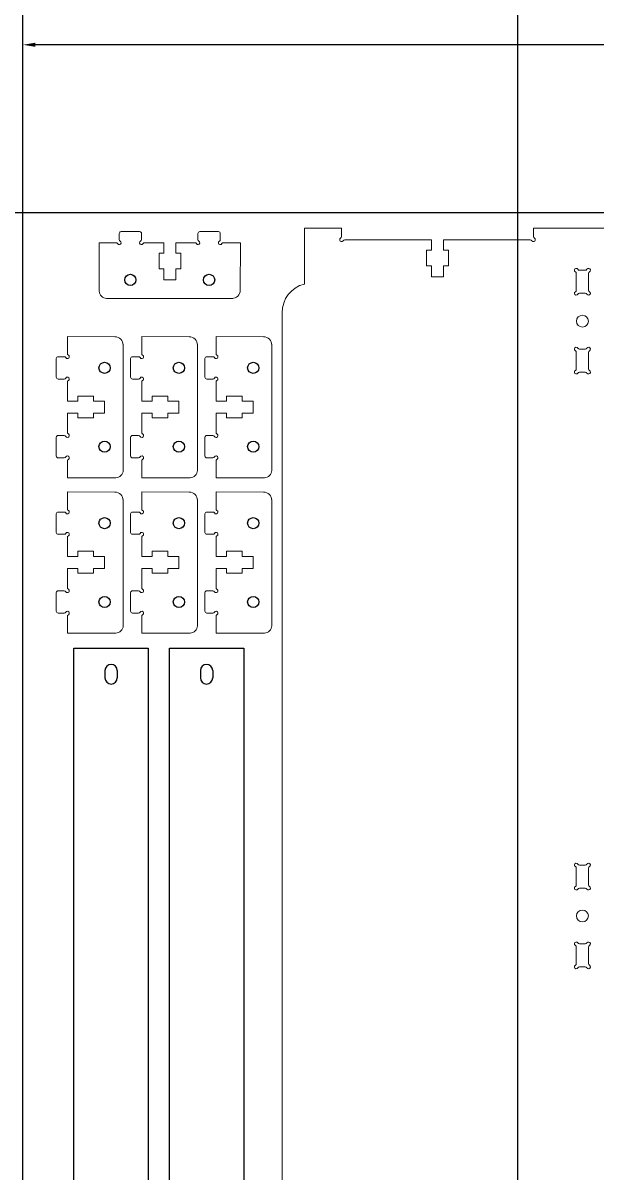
# Model space of a CAD drawing. Header units: millimetres. Extents: x 758 to 1394, y -402 to 605.
# Drawn here: x 758.3 to 912.5, y 295.6 to 604.7 of the extents above; entities that cross this region are included whole.
import ezdxf

# ---------------------------------------------------------------- set-up
doc = ezdxf.new("R2010")
doc.units = ezdxf.units.MM
doc.header["$PDSIZE"] = -1
doc.layers.add('Layer0', color=7, linetype='Continuous', true_color=0xffffff)
doc.dimstyles.new('ISO-25', dxfattribs={"dimtxt": 2.5, "dimasz": 2.5, "dimexe": 1.25, "dimexo": 0.625, "dimtad": 1, "dimtxsty": 'Standard', "dimcen": 2.5, "dimadec": 0, "dimazin": 0, "dimtfac": 1, "dimtmove": 0, "dimatfit": 3, "dimfxl": 1, "dimarcsym": 0})

# ---------------------------------------------------------------- blocks, each defined once
blk = doc.blocks.new('*D18')
at = {"layer": 'Defpoints', "color": 0}
for p in [(758.28, 598.79), (758.28, 553.69), (1341.88, 553.69)]:
    blk.add_point(p, dxfattribs=at)
at = {"layer": 'Layer0', "color": 0, "lineweight": -2}
for p, q in [((758.28, 554.69), (758.28, 599.79)), ((1341.88, 554.69), (1341.88, 599.79)), ((1338.58, 598.79), (761.59, 598.79))]:
    blk.add_line(p, q, dxfattribs=at)
at = {"layer": 'Layer0', "color": 0}
for points in [[(761.59, 599.34), (761.59, 598.24), (758.28, 598.79)], [(1338.58, 598.24), (1338.58, 599.34), (1341.88, 598.79)]]:
    blk.add_solid(points, dxfattribs=at)
at = {"layer": 'Layer0', "color": 0, "lineweight": -2, "insert": (1050.08, 602.36), "char_height": 3.5, "attachment_point": 5}
blk.add_mtext('583,60', dxfattribs=at)

msp = doc.modelspace()

# ---------------------------------------------------------------- linework, layer by layer
at = {"color": 7, "linetype": 'Continuous', "lineweight": 15}
for p, q in [((784.177, 548.052), (784.177, 546.418)), ((789.677, 548.552), (784.677, 548.552)), ((790.177, 546.418), (790.177, 548.052)), ((805.377, 548.052), (805.377, 546.418)), ((810.877, 548.552), (805.877, 548.552)), ((811.377, 546.418), (811.377, 548.052)), ((833.998, 549.441), (833.998, 534.441)), ((843.998, 549.441), (833.998, 549.441)), ((843.998, 547.207), (843.998, 549.441)), ((895.648, 549.441), (895.648, 547.207)), ((1162.348, 549.441), (895.648, 549.441)), ((783.311, 545.552), (778.777, 545.552)), ((778.777, 545.552), (778.801, 532.552)), ((796.177, 545.552), (791.043, 545.552)), ((796.177, 542.752), (796.177, 545.552)), ((799.377, 545.552), (799.377, 542.752)), ((804.511, 545.552), (799.377, 545.552)), ((816.777, 545.552), (812.243, 545.552)), ((816.742, 532.788), (816.777, 545.552)), ((868.223, 546.341), (844.864, 546.341)), ((868.223, 543.541), (868.223, 546.341)), ((871.423, 546.341), (871.423, 543.541)), ((894.782, 546.341), (871.423, 546.341)), ((794.902, 542.752), (796.177, 542.752)), ((794.902, 538.552), (794.902, 542.752)), ((799.377, 542.752), (800.802, 542.752)), ((800.802, 542.752), (800.802, 538.552)), ((866.873, 543.541), (868.223, 543.541)), ((866.873, 539.341), (866.873, 543.541)), ((871.423, 543.541), (872.773, 543.541)), ((872.773, 543.541), (872.773, 539.341)), ((796.177, 538.552), (794.902, 538.552)), ((796.177, 535.552), (796.177, 538.552)), ((799.377, 538.552), (799.377, 535.552)), ((800.802, 538.552), (799.377, 538.552)), ((868.223, 539.341), (866.873, 539.341)), ((868.223, 536.341), (868.223, 539.341)), ((871.423, 539.341), (871.423, 536.341)), ((872.773, 539.341), (871.423, 539.341)), ((908.04, 538.141), (909.607, 538.141)), ((799.377, 535.552), (796.177, 535.552)), ((871.423, 536.341), (868.223, 536.341)), ((907.174, 532.807), (907.174, 537.275)), ((910.473, 537.275), (910.473, 532.807)), ((909.607, 531.941), (908.04, 531.941)), ((780.801, 530.552), (814.753, 530.552)), ((827.998, 526.695), (827.998, 243.537)), ((770.241, 520.286), (770.241, 515.752)), ((783.005, 520.251), (770.241, 520.286)), ((790.241, 520.286), (790.241, 515.752)), ((803.005, 520.251), (790.241, 520.286)), ((810.241, 520.286), (810.241, 515.752)), ((823.005, 520.251), (810.241, 520.286)), ((785.241, 484.31), (785.241, 518.262)), ((805.241, 484.31), (805.241, 518.262)), ((825.241, 484.31), (825.241, 518.262)), ((908.04, 516.941), (909.607, 516.941)), ((767.241, 514.386), (767.241, 509.386)), ((769.375, 514.886), (767.741, 514.886)), ((787.241, 514.386), (787.241, 509.386)), ((789.375, 514.886), (787.741, 514.886)), ((807.241, 514.386), (807.241, 509.386)), ((809.375, 514.886), (807.741, 514.886)), ((907.174, 511.607), (907.174, 516.075)), ((910.473, 516.075), (910.473, 511.607)), ((909.607, 510.741), (908.04, 510.741)), ((767.741, 508.886), (769.375, 508.886)), ((770.241, 508.02), (770.241, 502.886)), ((787.741, 508.886), (789.375, 508.886)), ((790.241, 508.02), (790.241, 502.886)), ((807.741, 508.886), (809.375, 508.886)), ((810.241, 508.02), (810.241, 502.886)), ((773.041, 504.311), (777.241, 504.311)), ((773.041, 502.886), (773.041, 504.311)), ((777.241, 504.311), (777.241, 502.886)), ((793.041, 504.311), (797.241, 504.311)), ((793.041, 502.886), (793.041, 504.311)), ((797.241, 504.311), (797.241, 502.886)), ((813.041, 504.311), (817.241, 504.311)), ((813.041, 502.886), (813.041, 504.311)), ((817.241, 504.311), (817.241, 502.886)), ((770.241, 502.886), (773.041, 502.886)), ((777.241, 502.886), (780.241, 502.886)), ((780.241, 502.886), (780.241, 499.686)), ((790.241, 502.886), (793.041, 502.886)), ((797.241, 502.886), (800.241, 502.886)), ((800.241, 502.886), (800.241, 499.686)), ((810.241, 502.886), (813.041, 502.886)), ((817.241, 502.886), (820.241, 502.886)), ((820.241, 502.886), (820.241, 499.686)), ((770.241, 499.686), (770.241, 494.552)), ((773.041, 499.686), (770.241, 499.686)), ((773.041, 498.411), (773.041, 499.686)), ((777.241, 498.411), (773.041, 498.411)), ((777.241, 499.686), (777.241, 498.411)), ((780.241, 499.686), (777.241, 499.686)), ((790.241, 499.686), (790.241, 494.552)), ((793.041, 499.686), (790.241, 499.686)), ((793.041, 498.411), (793.041, 499.686)), ((797.241, 498.411), (793.041, 498.411)), ((797.241, 499.686), (797.241, 498.411)), ((800.241, 499.686), (797.241, 499.686)), ((810.241, 499.686), (810.241, 494.552)), ((813.041, 499.686), (810.241, 499.686)), ((813.041, 498.411), (813.041, 499.686)), ((817.241, 498.411), (813.041, 498.411)), ((817.241, 499.686), (817.241, 498.411)), ((820.241, 499.686), (817.241, 499.686)), ((767.241, 493.186), (767.241, 488.186)), ((769.375, 493.686), (767.741, 493.686)), ((787.241, 493.186), (787.241, 488.186)), ((789.375, 493.686), (787.741, 493.686)), ((807.241, 493.186), (807.241, 488.186)), ((809.375, 493.686), (807.741, 493.686)), ((767.741, 487.686), (769.375, 487.686)), ((770.241, 486.82), (770.241, 482.286)), ((787.741, 487.686), (789.375, 487.686)), ((790.241, 486.82), (790.241, 482.286)), ((807.741, 487.686), (809.375, 487.686)), ((810.241, 486.82), (810.241, 482.286)), ((770.241, 482.286), (783.241, 482.31)), ((790.241, 482.286), (803.241, 482.31)), ((810.241, 482.286), (823.241, 482.31)), ((770.241, 478.508), (770.241, 473.974)), ((783.005, 478.473), (770.241, 478.508)), ((785.241, 442.532), (785.241, 476.483)), ((790.241, 478.508), (790.241, 473.974)), ((803.005, 478.473), (790.241, 478.508)), ((805.241, 442.532), (805.241, 476.483)), ((810.241, 478.508), (810.241, 473.974)), ((823.005, 478.473), (810.241, 478.508)), ((825.241, 442.532), (825.241, 476.483)), ((769.375, 473.108), (767.741, 473.108)), ((789.375, 473.108), (787.741, 473.108)), ((809.375, 473.108), (807.741, 473.108)), ((767.241, 472.608), (767.241, 467.608)), ((787.241, 472.608), (787.241, 467.608)), ((807.241, 472.608), (807.241, 467.608)), ((767.741, 467.108), (769.375, 467.108)), ((787.741, 467.108), (789.375, 467.108)), ((807.741, 467.108), (809.375, 467.108)), ((770.241, 466.242), (770.241, 461.108)), ((790.241, 466.242), (790.241, 461.108)), ((810.241, 466.242), (810.241, 461.108)), ((770.241, 461.108), (773.041, 461.108)), ((773.041, 462.533), (777.241, 462.533)), ((773.041, 461.108), (773.041, 462.533)), ((777.241, 462.533), (777.241, 461.108)), ((777.241, 461.108), (780.241, 461.108)), ((780.241, 461.108), (780.241, 457.908)), ((790.241, 461.108), (793.041, 461.108)), ((793.041, 462.533), (797.241, 462.533)), ((793.041, 461.108), (793.041, 462.533)), ((797.241, 462.533), (797.241, 461.108)), ((797.241, 461.108), (800.241, 461.108)), ((800.241, 461.108), (800.241, 457.908)), ((810.241, 461.108), (813.041, 461.108)), ((813.041, 462.533), (817.241, 462.533)), ((813.041, 461.108), (813.041, 462.533)), ((817.241, 462.533), (817.241, 461.108)), ((817.241, 461.108), (820.241, 461.108)), ((820.241, 461.108), (820.241, 457.908)), ((770.241, 457.908), (770.241, 452.774)), ((773.041, 457.908), (770.241, 457.908)), ((773.041, 456.633), (773.041, 457.908)), ((777.241, 457.908), (777.241, 456.633)), ((780.241, 457.908), (777.241, 457.908)), ((790.241, 457.908), (790.241, 452.774)), ((793.041, 457.908), (790.241, 457.908)), ((793.041, 456.633), (793.041, 457.908)), ((797.241, 457.908), (797.241, 456.633)), ((800.241, 457.908), (797.241, 457.908)), ((810.241, 457.908), (810.241, 452.774)), ((813.041, 457.908), (810.241, 457.908)), ((813.041, 456.633), (813.041, 457.908)), ((817.241, 457.908), (817.241, 456.633)), ((820.241, 457.908), (817.241, 457.908)), ((777.241, 456.633), (773.041, 456.633)), ((797.241, 456.633), (793.041, 456.633)), ((817.241, 456.633), (813.041, 456.633)), ((767.241, 451.408), (767.241, 446.408)), ((769.375, 451.908), (767.741, 451.908)), ((787.241, 451.408), (787.241, 446.408)), ((789.375, 451.908), (787.741, 451.908)), ((807.241, 451.408), (807.241, 446.408)), ((809.375, 451.908), (807.741, 451.908)), ((767.741, 445.908), (769.375, 445.908)), ((787.741, 445.908), (789.375, 445.908)), ((807.741, 445.908), (809.375, 445.908)), ((770.241, 445.042), (770.241, 440.508)), ((790.241, 445.042), (790.241, 440.508)), ((810.241, 445.042), (810.241, 440.508)), ((770.241, 440.508), (783.241, 440.532)), ((790.241, 440.508), (803.241, 440.532)), ((810.241, 440.508), (823.241, 440.532)), ((907.174, 372.807), (907.174, 377.275)), ((908.04, 378.141), (909.607, 378.141)), ((910.473, 377.275), (910.473, 372.807)), ((909.607, 371.941), (908.04, 371.941)), ((907.174, 351.607), (907.174, 356.075)), ((908.04, 356.941), (909.607, 356.941)), ((910.473, 356.075), (910.473, 351.607)), ((909.607, 350.741), (908.04, 350.741))]:
    msp.add_line(p, q, dxfattribs=at)
for centre in [(908.823, 524.441), (908.823, 364.441)]:
    msp.add_circle(centre, 1.6, dxfattribs=at)
for centre, radius, start, end in [((784.677, 548.052), 0.5, 89.99977, 179.99955), ((789.677, 548.052), 0.5, 359.99996, 89.99996), ((805.877, 548.052), 0.5, 90.00002, 179.99908), ((810.877, 548.052), 0.5, 0, 90), ((843.498, 547.207), 0.5, 300.00027, 0.00008), ((896.148, 547.207), 0.5, 179.99994, 240.00001), ((783.311, 545.052), 0.5, 30.0002, 90), ((784.177, 545.552), 0.5, 210.00024, 59.99993), ((784.677, 546.418), 0.5, 180.00005, 240), ((790.177, 545.552), 0.5, 120.00008, 330.0001), ((789.677, 546.418), 0.5, 300.00016, 359.99996), ((791.043, 545.052), 0.5, 89.99996, 149.99996), ((804.511, 545.052), 0.5, 30.00019, 89.99996), ((805.377, 545.552), 0.5, 210.00023, 59.99993), ((805.877, 546.418), 0.5, 180.00004, 240), ((811.377, 545.552), 0.5, 120.00012, 330.00013), ((810.877, 546.418), 0.5, 300.0002, 0), ((812.243, 545.052), 0.5, 89.99993, 150), ((843.998, 546.341), 0.5, 120.00031, 330.00001), ((844.864, 545.841), 0.5, 90.00001, 150.00008), ((894.782, 545.841), 0.5, 30.00021, 90.00001), ((895.648, 546.341), 0.5, 210.00024, 59.99994), ((907.174, 538.141), 0.5, 30.00035, 240.00004), ((908.04, 538.641), 0.5, 210.00031, 270.00011), ((909.607, 538.641), 0.5, 270.00016, 330.00011), ((910.473, 538.141), 0.5, 300.00023, 150.00024), ((906.674, 537.275), 0.5, 0.00016, 60.00011), ((910.973, 537.275), 0.5, 120.00031, 180.00011), ((780.801, 532.552), 2, 179.99996, 269.99996), ((814.506, 532.788), 2.236, 269.99996, 359.99996), ((835.998, 526.695), 8, 104.47746, 179.99997), ((907.174, 531.941), 0.5, 120.00016, 330.00017), ((906.674, 532.807), 0.5, 300.00024, 0.00004), ((908.04, 531.441), 0.5, 90.00008, 150.00004), ((909.607, 531.441), 0.5, 30.00056, 89.99977), ((910.473, 531.941), 0.5, 210.00012, 60.00013), ((910.973, 532.807), 0.5, 180.00005, 240), ((783.005, 518.015), 2.236, 359.99996, 89.99996), ((803.005, 518.015), 2.236, 359.99996, 89.99996), ((823.005, 518.015), 2.236, 359.99996, 89.99996), ((907.174, 516.941), 0.5, 30.00035, 240.00004), ((906.674, 516.075), 0.5, 0.00016, 60.00011), ((908.04, 517.441), 0.5, 210.00031, 270.00011), ((909.607, 517.441), 0.5, 270.00016, 330.00011), ((910.473, 516.941), 0.5, 300.00035, 150.00004), ((910.973, 516.075), 0.5, 120.00031, 180.00011), ((767.741, 514.386), 0.5, 90, 180), ((769.375, 514.386), 0.5, 30.0002, 90), ((770.241, 514.886), 0.5, 210.00012, 60.00013), ((770.741, 515.752), 0.5, 179.99993, 240), ((787.741, 514.386), 0.5, 90, 180), ((789.375, 514.386), 0.5, 30.0002, 90), ((790.241, 514.886), 0.5, 210.00012, 60.00013), ((790.741, 515.752), 0.5, 179.99993, 240), ((807.741, 514.386), 0.5, 90, 180), ((809.375, 514.386), 0.5, 30.0002, 90), ((810.241, 514.886), 0.5, 210.00012, 60.00013), ((810.741, 515.752), 0.5, 179.99993, 240), ((907.174, 510.741), 0.5, 120.00028, 329.99997), ((906.674, 511.607), 0.5, 300.00024, 0.00004), ((908.04, 510.241), 0.5, 90.00008, 150.00004), ((909.607, 510.241), 0.5, 30.00056, 89.99977), ((910.473, 510.741), 0.5, 210.00012, 60.00013), ((910.973, 511.607), 0.5, 179.99993, 240), ((767.741, 509.386), 0.5, 180.00002, 269.99908), ((769.375, 509.386), 0.5, 270.00004, 330), ((770.241, 508.886), 0.5, 300.00023, 149.99993), ((770.741, 508.02), 0.5, 120.00019, 179.99996), ((787.741, 509.386), 0.5, 180.00002, 269.99908), ((789.375, 509.386), 0.5, 270.00004, 330), ((790.241, 508.886), 0.5, 300.00023, 149.99993), ((790.741, 508.02), 0.5, 120.00019, 179.99996), ((807.741, 509.386), 0.5, 180.00002, 269.99908), ((809.375, 509.386), 0.5, 270.00004, 330), ((810.241, 508.886), 0.5, 300.00023, 149.99993), ((810.741, 508.02), 0.5, 120.00019, 179.99996), ((770.741, 494.552), 0.5, 179.99996, 239.99996), ((790.741, 494.552), 0.5, 179.99996, 239.99996), ((810.741, 494.552), 0.5, 179.99996, 239.99996), ((767.741, 493.186), 0.5, 89.99996, 179.99996), ((769.375, 493.186), 0.5, 30.00016, 89.99996), ((770.241, 493.686), 0.5, 210.00008, 60.0001), ((787.741, 493.186), 0.5, 89.99996, 179.99996), ((789.375, 493.186), 0.5, 30.00016, 89.99996), ((790.241, 493.686), 0.5, 210.00008, 60.0001), ((807.741, 493.186), 0.5, 89.99996, 179.99996), ((809.375, 493.186), 0.5, 30.00016, 89.99996), ((810.241, 493.686), 0.5, 210.00008, 60.0001), ((767.741, 488.186), 0.5, 179.99977, 269.99955), ((769.375, 488.186), 0.5, 270.00005, 330), ((770.241, 487.686), 0.5, 300.00024, 149.99993), ((770.741, 486.82), 0.5, 120.0002, 180), ((787.741, 488.186), 0.5, 179.99977, 269.99955), ((789.375, 488.186), 0.5, 270.00005, 330), ((790.241, 487.686), 0.5, 300.00024, 149.99993), ((790.741, 486.82), 0.5, 120.0002, 180), ((807.741, 488.186), 0.5, 179.99977, 269.99955), ((809.375, 488.186), 0.5, 270.00005, 330), ((810.241, 487.686), 0.5, 300.00024, 149.99993), ((810.741, 486.82), 0.5, 120.0002, 180), ((783.241, 484.31), 2, 269.99996, 359.99996), ((803.241, 484.31), 2, 269.99996, 359.99996), ((823.241, 484.31), 2, 269.99996, 359.99996), ((783.005, 476.237), 2.236, 359.99996, 89.99996), ((803.005, 476.237), 2.236, 359.99996, 89.99996), ((823.005, 476.237), 2.236, 359.99996, 89.99996), ((767.741, 472.608), 0.5, 90, 180), ((769.375, 472.608), 0.5, 30.0002, 90), ((770.241, 473.108), 0.5, 210.00012, 60.00013), ((770.741, 473.974), 0.5, 179.99993, 240), ((787.741, 472.608), 0.5, 90, 180), ((789.375, 472.608), 0.5, 30.0002, 90), ((790.241, 473.108), 0.5, 210.00012, 60.00013), ((790.741, 473.974), 0.5, 179.99993, 240), ((807.741, 472.608), 0.5, 90, 180), ((809.375, 472.608), 0.5, 30.0002, 90), ((810.241, 473.108), 0.5, 210.00012, 60.00013), ((810.741, 473.974), 0.5, 179.99993, 240), ((767.741, 467.608), 0.5, 180.00002, 269.99908), ((769.375, 467.608), 0.5, 270.00004, 330), ((770.241, 467.108), 0.5, 300.00023, 149.99993), ((787.741, 467.608), 0.5, 180.00002, 269.99908), ((789.375, 467.608), 0.5, 270.00004, 330), ((790.241, 467.108), 0.5, 300.00023, 149.99993), ((807.741, 467.608), 0.5, 180.00002, 269.99908), ((809.375, 467.608), 0.5, 270.00004, 330), ((810.241, 467.108), 0.5, 300.00023, 149.99993), ((770.741, 466.242), 0.5, 120.00019, 179.99996), ((790.741, 466.242), 0.5, 120.00019, 179.99996), ((810.741, 466.242), 0.5, 120.00019, 179.99996), ((767.741, 451.408), 0.5, 89.99996, 179.99996), ((769.375, 451.408), 0.5, 30.00016, 89.99996), ((770.241, 451.908), 0.5, 210.00008, 60.0001), ((770.741, 452.774), 0.5, 179.99996, 239.99996), ((787.741, 451.408), 0.5, 89.99996, 179.99996), ((789.375, 451.408), 0.5, 30.00016, 89.99996), ((790.241, 451.908), 0.5, 210.00008, 60.0001), ((790.741, 452.774), 0.5, 179.99996, 239.99996), ((807.741, 451.408), 0.5, 89.99996, 179.99996), ((809.375, 451.408), 0.5, 30.00016, 89.99996), ((810.241, 451.908), 0.5, 210.00008, 60.0001), ((810.741, 452.774), 0.5, 179.99996, 239.99996), ((767.741, 446.408), 0.5, 179.99977, 269.99955), ((769.375, 446.408), 0.5, 270.00005, 330), ((770.241, 445.908), 0.5, 300.00024, 149.99993), ((770.741, 445.042), 0.5, 120.0002, 180), ((787.741, 446.408), 0.5, 179.99977, 269.99955), ((789.375, 446.408), 0.5, 270.00005, 330), ((790.241, 445.908), 0.5, 300.00024, 149.99993), ((790.741, 445.042), 0.5, 120.0002, 180), ((807.741, 446.408), 0.5, 179.99977, 269.99955), ((809.375, 446.408), 0.5, 270.00005, 330), ((810.241, 445.908), 0.5, 300.00024, 149.99993), ((810.741, 445.042), 0.5, 120.0002, 180), ((783.241, 442.532), 2, 269.99996, 359.99996), ((803.241, 442.532), 2, 269.99996, 359.99996), ((823.241, 442.532), 2, 269.99996, 359.99996), ((907.174, 378.141), 0.5, 30.00035, 240.00004), ((906.674, 377.275), 0.5, 0.00016, 60.00011), ((908.04, 378.641), 0.5, 210.00031, 270.00011), ((909.607, 378.641), 0.5, 270.00016, 330.00011), ((910.473, 378.141), 0.5, 300.00035, 150.00004), ((910.973, 377.275), 0.5, 120.00031, 180.00011), ((907.174, 371.941), 0.5, 120.00028, 329.99997), ((906.674, 372.807), 0.5, 300.00024, 0.00004), ((908.04, 371.441), 0.5, 90.00008, 150.00004), ((909.607, 371.441), 0.5, 30.00056, 89.99977), ((910.473, 371.941), 0.5, 210.00012, 60.00013), ((910.973, 372.807), 0.5, 179.99993, 240), ((907.174, 356.941), 0.5, 30.00035, 240.00004), ((906.674, 356.075), 0.5, 0.00004, 60.00011), ((908.04, 357.441), 0.5, 210.00031, 270.00011), ((909.607, 357.441), 0.5, 270.00016, 330.00011), ((910.473, 356.941), 0.5, 300.00035, 150.00004), ((910.973, 356.075), 0.5, 120.00031, 180.00011), ((907.174, 350.741), 0.5, 120.00016, 330.00017), ((906.674, 351.607), 0.5, 300.00024, 0.00004), ((908.04, 350.241), 0.5, 90.00008, 150.00004), ((909.607, 350.241), 0.5, 30.00056, 89.99977), ((910.473, 350.741), 0.5, 210.00012, 60.00013), ((910.973, 351.607), 0.5, 180.00005, 240)]:
    msp.add_arc(centre, radius, start, end, dxfattribs=at)
at = {"layer": 'Layer0', "color": 7, "lineweight": -2}
for p, q in [((771.991, 211.452), (771.991, 436.452)), ((771.991, 436.452), (791.991, 436.452)), ((791.991, 436.452), (791.991, 211.452)), ((797.682, 211.452), (797.682, 436.452)), ((797.682, 436.452), (817.682, 436.452)), ((817.682, 436.452), (817.682, 211.452)), ((780.341, 430.477), (780.341, 428.477)), ((783.641, 430.477), (783.641, 428.477)), ((806.032, 430.477), (806.032, 428.477)), ((809.332, 430.477), (809.332, 428.477))]:
    msp.add_line(p, q, dxfattribs=at)
at = {"layer": 'Layer0', "color": 2, "lineweight": -2}
for p, direction in [((758.284, -402.041), (0, 1)), ((891.357, -297.457), (0, -1)), ((1142.085, 553.692), (1, 0))]:
    msp.add_xline(p, direction, dxfattribs=at)
at = {"layer": 'Layer0', "color": 7, "lineweight": -2}
for centre in [(787.177, 535.552), (808.377, 535.552), (780.241, 511.886), (800.241, 511.886), (820.241, 511.886), (780.241, 490.686), (800.241, 490.686), (820.241, 490.686), (780.241, 470.108), (800.241, 470.108), (820.241, 470.108), (780.241, 448.908), (800.241, 448.908), (820.241, 448.908)]:
    msp.add_circle(centre, 1.5, dxfattribs=at)
for centre, start, end in [((781.991, 430.477), 0, 180), ((807.682, 430.477), 0, 180), ((781.991, 428.477), 180, 0), ((807.682, 428.477), 180, 0)]:
    msp.add_arc(centre, 1.65, start, end, dxfattribs=at)

# ---------------------------------------------------------------- dimensions: what is measured, and where the dimension line sits
at = {"layer": 'Layer0', "color": 2, "lineweight": -2}
dim = msp.add_linear_dim(base=(758.284, 598.794), p1=(1341.881, 553.692), p2=(758.284, 553.692), dimstyle='ISO-25', override={"dimtxt": 3.5, "dimasz": 3.302, "dimexe": 1, "dimexo": 1, "dimgap": 1.524, "dimtih": 1, "dimtoh": 1, "dimzin": 0, "dimadec": 2, "dimtzin": 0}, dxfattribs=at)
dim.commit()
dim.dimension.update_dxf_attribs({"geometry": '*D18', "text_midpoint": (1050.083, 602.36)})

doc.saveas('drawing.dxf')
